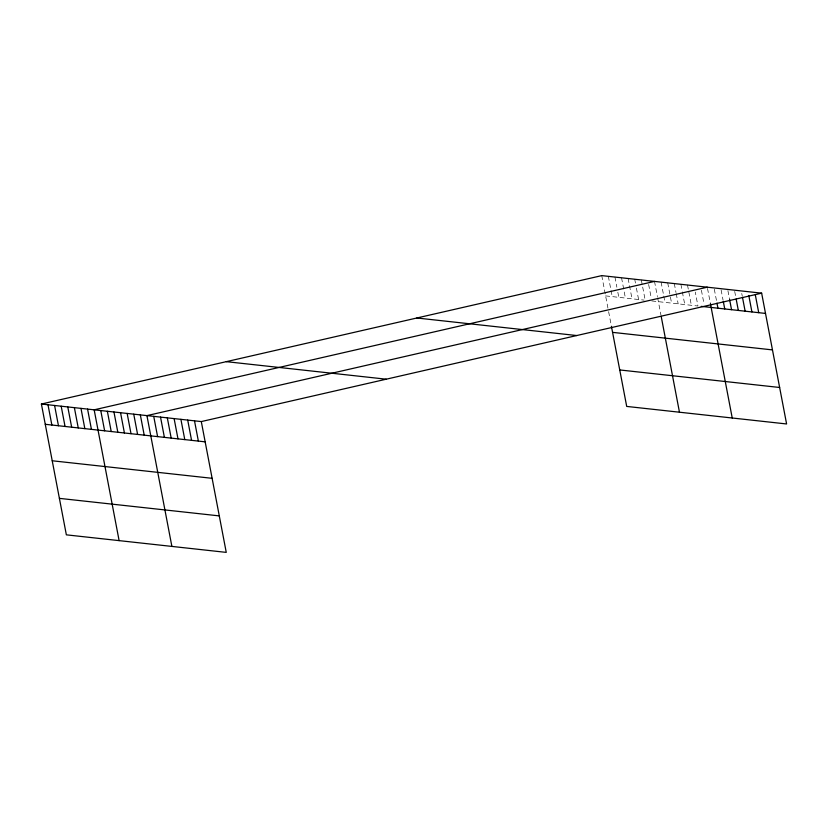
<?xml version="1.0" encoding="UTF-8"?>
<svg xmlns="http://www.w3.org/2000/svg" width="828" height="828" viewBox="0 0 828 828"><rect width="100%" height="100%" fill="white"/><g stroke="black" fill="none" stroke-linecap="round" stroke-linejoin="round"><path stroke-width="0.62" stroke-dasharray="4.14 3.1" d="M605.61 295.886L644.091 300.109M651.781 300.947L697.952 306.018L695.303 292.087M741.743 293.454L742.23 295.989M734.705 291.446L735.668 296.507M727.915 290.7L729.603 299.56M721.116 289.955L723.051 300.088M714.316 289.21L716.489 300.605M707.526 288.465L710.424 303.659M701.409 290.276L704.069 304.207M687.499 285.029L691.359 305.294M680.895 284.304L682.106 290.638M682.344 291.901L684.766 304.569M674.302 283.58L675.99 292.45M676.238 293.712L678.173 303.845M667.71 282.855L671.57 303.12M661.106 282.131L663.528 294.799M663.766 296.062L664.977 302.396M654.513 281.406L657.411 296.61M657.66 297.873L660.93 315.044M648.645 284.48L651.305 298.411M641.327 279.957L644.95 298.96M634.724 279.243L635.449 283.041M636.421 288.103L638.595 299.498M628.131 278.519L632.002 298.773M621.538 277.794L625.399 298.059M614.945 277.069L616.87 287.202M617.843 292.263L618.806 297.335M608.342 276.345L612.213 296.61M601.749 275.62L608.394 310.479M608.632 311.69L611.178 325.073"/><path stroke-width="1.24" d="M41.4 404.033L201.297 421.576L226.251 552.38L66.354 534.836L41.4 404.033L601.749 275.62L761.646 293.164L786.6 423.967L626.703 406.424L611.416 326.284M654.513 281.406L94.164 409.819L119.118 540.632M707.278 287.192L146.929 415.615L171.882 546.418M201.297 421.576L761.646 293.164M701.254 306.37L765.517 313.429M612.575 332.359L772.472 349.902M416.836 317.993L576.733 335.537M619.748 369.95L779.645 387.483M226.313 361.66L386.21 379.193M45.261 424.298L205.168 441.841M52.226 460.772L212.123 478.315M59.399 498.363L219.296 515.896M755.333 294.944L758.717 312.673M748.781 295.472L751.917 311.928M742.468 297.252L745.128 311.183M736.154 299.043L738.328 310.438M729.603 299.56L731.538 309.693M723.289 301.351L724.738 308.947M716.976 303.141L717.938 308.202M710.424 303.659L732.231 418.005M661.168 316.265L679.467 412.22M194.508 420.831L198.368 441.096M187.708 420.086L191.568 440.351M180.908 419.341L184.779 439.596M174.118 418.595L177.979 438.85M167.318 417.85L171.189 438.105M160.528 417.105L164.389 437.36M153.729 416.36L157.599 436.615M140.336 414.89L144.207 435.145M133.743 414.166L137.603 434.431M127.15 413.441L131.01 433.706M120.546 412.717L124.417 432.982M113.953 411.992L117.824 432.257M107.361 411.268L111.221 431.533M100.757 410.543L104.628 430.808M87.571 409.094L91.432 429.359M80.978 408.38L84.839 428.635M74.375 407.655L78.246 427.91M67.782 406.931L71.653 427.196M61.189 406.206L65.05 426.472M54.596 405.482L58.457 425.747M47.993 404.757L51.864 425.023"/></g></svg>
